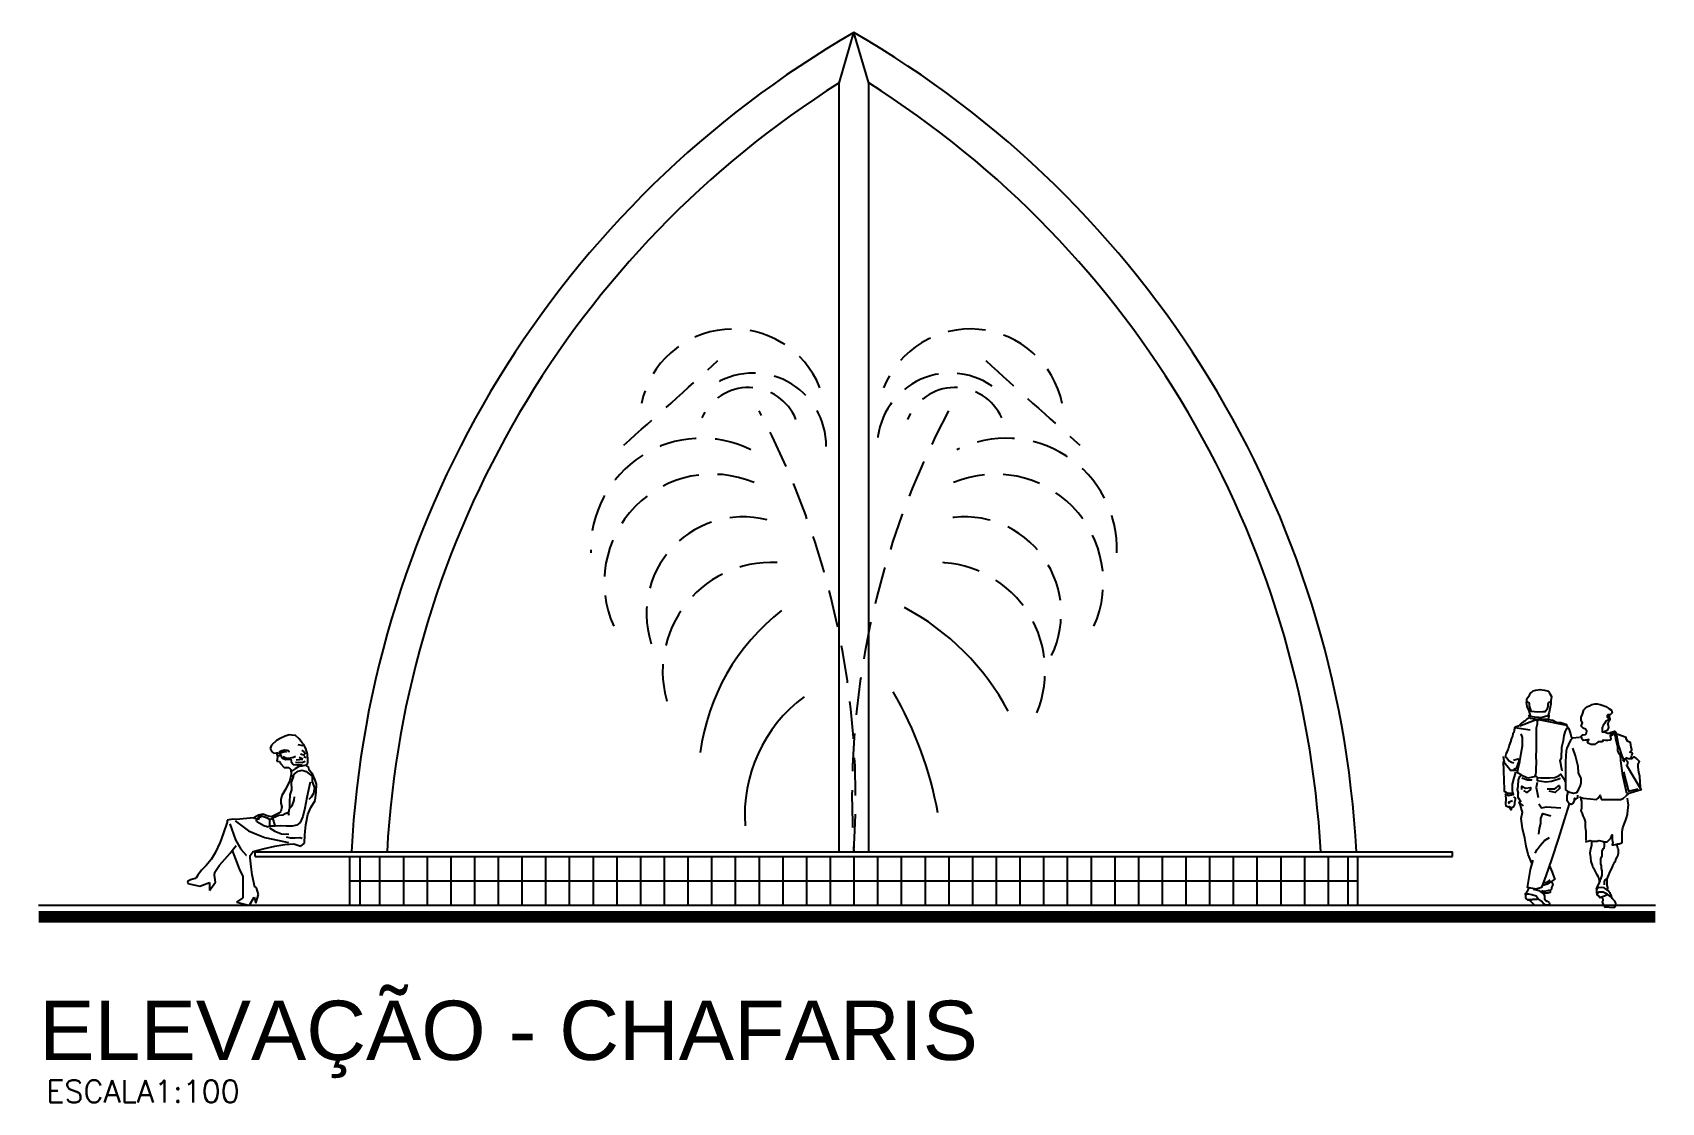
# Model space of a CAD drawing. Header units: millimetres. Extents: x 71 to 407, y 12 to 405.
# Drawn here: x 216.91 to 230.65, y 395.96 to 404.98 of the extents above; entities that cross this region are included whole.
import ezdxf

# ---------------------------------------------------------------- set-up
doc = ezdxf.new("R2010")
doc.units = ezdxf.units.MM
doc.header["$LTSCALE"] = 0.25
doc.linetypes.add('HIDDEN', pattern=[9.525, 6.35, -3.175])
for name, color, linetype in [('COTA', 240, 'Continuous'), ('COTAS', 240, 'Continuous'), ('EXTERN', 7, 'Continuous'), ('L01', 250, 'Continuous')]:
    doc.layers.add(name, color=color, linetype=linetype)
doc.styles.add('ARIAL', font='arial.ttf')
doc.styles.get("Standard").update_dxf_attribs({"font": 'romans.shx'})

# ---------------------------------------------------------------- blocks, each defined once
blk = doc.blocks.new('Bifman02')
for p, q in [((-0.168, 0.683), (-0.2, 0.652)), ((-0.137, 0.7), (-0.168, 0.683)), ((-0.109, 0.713), (-0.137, 0.7)), ((-0.081, 0.722), (-0.109, 0.713)), ((-0.063, 0.72), (-0.081, 0.722)), ((-0.04, 0.716), (-0.063, 0.72)), ((-0.015, 0.695), (-0.04, 0.716)), ((0.003, 0.67), (-0.015, 0.695)), ((0.014, 0.658), (0.003, 0.67)), ((-0.2, 0.652), (-0.209, 0.629)), ((-0.209, 0.629), (-0.199, 0.606)), ((-0.199, 0.606), (-0.184, 0.597)), ((-0.184, 0.597), (-0.166, 0.601)), ((-0.166, 0.601), (-0.157, 0.601)), ((-0.166, 0.601), (-0.16, 0.574)), ((-0.16, 0.574), (-0.165, 0.544)), ((-0.157, 0.601), (-0.144, 0.595)), ((-0.154, 0.582), (-0.144, 0.582)), ((-0.148, 0.577), (-0.15, 0.579)), ((-0.148, 0.607), (-0.13, 0.616)), ((-0.144, 0.582), (-0.148, 0.577)), ((-0.144, 0.595), (-0.13, 0.567)), ((-0.14, 0.601), (-0.114, 0.609)), ((-0.13, 0.616), (-0.11, 0.62)), ((-0.13, 0.567), (-0.106, 0.556)), ((-0.122, 0.575), (-0.105, 0.566)), ((-0.114, 0.609), (-0.1, 0.606)), ((-0.11, 0.62), (-0.096, 0.618)), ((-0.106, 0.556), (-0.08, 0.557)), ((-0.105, 0.566), (-0.08, 0.565)), ((-0.096, 0.618), (-0.085, 0.612)), ((-0.085, 0.612), (-0.086, 0.603)), ((-0.08, 0.565), (-0.052, 0.571)), ((-0.08, 0.557), (-0.071, 0.557)), ((-0.071, 0.557), (-0.068, 0.541)), ((-0.052, 0.571), (-0.039, 0.577)), ((-0.035, 0.553), (0.01, 0.557)), ((0.013, 0.647), (-0.021, 0.655)), ((0.01, 0.557), (-0.015, 0.569)), ((0.023, 0.581), (-0.005, 0.591)), ((0.019, 0.607), (0.004, 0.616)), ((0.031, 0.63), (0.014, 0.658)), ((0.032, 0.566), (0.017, 0.572)), ((0.029, 0.59), (0.019, 0.607)), ((0.041, 0.59), (0.031, 0.63)), ((0.044, 0.555), (0.041, 0.59)), ((0.045, 0.533), (0.044, 0.555)), ((-0.165, 0.544), (-0.147, 0.541)), ((-0.147, 0.541), (-0.14, 0.529)), ((-0.14, 0.529), (-0.139, 0.527)), ((-0.139, 0.527), (-0.115, 0.5)), ((-0.115, 0.5), (-0.085, 0.501)), ((-0.085, 0.501), (-0.07, 0.487)), ((-0.068, 0.454), (-0.078, 0.414)), ((-0.07, 0.487), (-0.068, 0.454)), ((-0.042, 0.492), (-0.069, 0.474)), ((-0.068, 0.541), (-0.054, 0.522)), ((-0.065, 0.401), (-0.051, 0.442)), ((-0.062, 0.439), (-0.046, 0.459)), ((-0.054, 0.522), (-0.03, 0.519)), ((-0.046, 0.459), (-0.021, 0.476)), ((-0.017, 0.507), (-0.042, 0.492)), ((-0.038, 0.538), (-0.021, 0.535)), ((-0.03, 0.519), (-0.003, 0.519)), ((-0.021, 0.535), (0.01, 0.538)), ((-0.021, 0.476), (0.006, 0.484)), ((0.004, 0.51), (-0.017, 0.507)), ((-0.003, 0.519), (0.009, 0.522)), ((0.033, 0.516), (0.004, 0.51)), ((0.006, 0.484), (0.034, 0.473)), ((0.01, 0.538), (0.026, 0.544)), ((0.033, 0.516), (0.045, 0.533)), ((0.051, 0.502), (0.033, 0.516)), ((0.034, 0.473), (0.074, 0.443)), ((0.054, 0.483), (0.051, 0.502)), ((0.077, 0.454), (0.054, 0.483)), ((0.074, 0.443), (0.074, 0.405)), ((0.094, 0.416), (0.077, 0.454)), ((-0.105, 0.358), (-0.13, 0.313)), ((-0.078, 0.414), (-0.105, 0.358)), ((-0.074, 0.316), (-0.064, 0.35)), ((-0.064, 0.35), (-0.065, 0.401)), ((0.059, 0.403), (0.037, 0.299)), ((0.074, 0.405), (0.09, 0.363)), ((0.09, 0.363), (0.083, 0.326)), ((0.093, 0.278), (0.101, 0.335)), ((0.102, 0.389), (0.094, 0.416)), ((0.101, 0.335), (0.102, 0.389)), ((-0.131, 0.235), (-0.138, 0.204)), ((-0.13, 0.313), (-0.137, 0.283)), ((-0.137, 0.283), (-0.137, 0.261)), ((-0.137, 0.261), (-0.131, 0.235)), ((-0.084, 0.2), (-0.08, 0.225)), ((-0.08, 0.225), (-0.061, 0.243)), ((-0.078, 0.266), (-0.074, 0.316)), ((-0.078, 0.229), (-0.078, 0.266)), ((-0.061, 0.243), (-0.047, 0.28)), ((-0.047, 0.28), (-0.045, 0.304)), ((0.025, 0.226), (0.01, 0.17)), ((0.037, 0.299), (0.025, 0.226)), ((0.045, 0.183), (0.064, 0.23)), ((0.066, 0.3), (0.05, 0.286)), ((0.064, 0.23), (0.093, 0.278)), ((0.083, 0.326), (0.066, 0.3)), ((-0.499, 0.131), (-0.528, 0.054)), ((-0.463, 0.153), (-0.499, 0.146)), ((-0.499, 0.146), (-0.499, 0.131)), ((-0.482, 0.121), (-0.443, 0.012)), ((-0.439, 0.149), (-0.463, 0.153)), ((-0.446, 0.141), (-0.4, 0.108)), ((-0.319, 0.162), (-0.439, 0.149)), ((-0.288, 0.18), (-0.319, 0.162)), ((-0.319, 0.162), (-0.299, 0.154)), ((-0.303, 0.145), (-0.291, 0.161)), ((-0.299, 0.135), (-0.303, 0.145)), ((-0.253, 0.108), (-0.299, 0.135)), ((-0.296, 0.154), (-0.285, 0.152)), ((-0.291, 0.161), (-0.273, 0.176)), ((-0.289, 0.161), (-0.28, 0.16)), ((-0.26, 0.187), (-0.288, 0.18)), ((-0.28, 0.168), (-0.271, 0.166)), ((-0.273, 0.176), (-0.231, 0.162)), ((-0.231, 0.174), (-0.26, 0.187)), ((-0.2, 0.168), (-0.231, 0.174)), ((-0.231, 0.162), (-0.212, 0.151)), ((-0.212, 0.15), (-0.191, 0.161)), ((-0.211, 0.134), (-0.212, 0.15)), ((-0.211, 0.105), (-0.211, 0.134)), ((-0.151, 0.192), (-0.2, 0.168)), ((-0.193, 0.159), (-0.178, 0.109)), ((-0.191, 0.161), (-0.151, 0.18)), ((-0.138, 0.204), (-0.151, 0.192)), ((-0.151, 0.18), (-0.124, 0.182)), ((-0.124, 0.182), (-0.108, 0.19)), ((-0.108, 0.19), (-0.091, 0.197)), ((-0.091, 0.197), (-0.085, 0.18)), ((-0.085, 0.18), (-0.084, 0.2)), ((-0.031, 0.112), (-0.062, 0.106)), ((-0.007, 0.129), (-0.031, 0.112)), ((0.01, 0.17), (-0.007, 0.129)), ((0.023, 0.046), (0.03, 0.113)), ((0.03, 0.113), (0.045, 0.183)), ((-0.528, 0.054), (-0.547, -0.004)), ((-0.443, 0.012), (-0.408, -0.051)), ((-0.4, 0.108), (-0.356, 0.074)), ((-0.356, 0.074), (-0.302, 0.051)), ((-0.302, 0.051), (-0.245, 0.029)), ((-0.231, 0.101), (-0.253, 0.108)), ((-0.245, 0.029), (-0.15, 0.008)), ((-0.231, 0.101), (-0.212, 0.106)), ((-0.215, 0.094), (-0.179, 0.071)), ((-0.177, 0.105), (-0.211, 0.105)), ((-0.179, 0.071), (-0.133, 0.054)), ((-0.14, 0.108), (-0.177, 0.105)), ((-0.15, 0.008), (-0.087, -0.005)), ((-0.101, 0.105), (-0.14, 0.108)), ((-0.133, 0.054), (-0.083, 0.051)), ((-0.102, 0.034), (-0.076, 0.026)), ((-0.062, 0.106), (-0.101, 0.105)), ((-0.076, 0.026), (-0.041, 0.026)), ((-0.041, 0.026), (-0.01, 0.028)), ((-0.01, 0.028), (0.006, 0.023)), ((0.021, -0.01), (0.023, 0.046)), ((-0.582, -0.075), (-0.607, -0.119)), ((-0.547, -0.004), (-0.582, -0.075)), ((-0.551, -0.159), (-0.479, -0.077)), ((-0.479, -0.077), (-0.467, -0.059)), ((-0.467, -0.059), (-0.44, -0.025)), ((-0.467, -0.059), (-0.444, -0.118)), ((-0.408, -0.051), (-0.371, -0.09)), ((-0.371, -0.09), (-0.369, -0.09)), ((-0.345, -0.108), (-0.344, -0.094)), ((-0.339, -0.169), (-0.345, -0.108)), ((-0.344, -0.094), (-0.324, -0.065)), ((-0.324, -0.065), (-0.256, -0.047)), ((-0.256, -0.047), (-0.178, -0.03)), ((-0.178, -0.03), (-0.11, -0.019)), ((-0.11, -0.019), (-0.051, -0.014)), ((-0.051, -0.014), (-0.024, -0.024)), ((-0.024, -0.024), (-0.003, -0.031)), ((-0.003, -0.031), (0.021, -0.01)), ((-0.674, -0.192), (-0.697, -0.226)), ((-0.641, -0.16), (-0.674, -0.192)), ((-0.607, -0.119), (-0.641, -0.16)), ((-0.585, -0.225), (-0.583, -0.205)), ((-0.583, -0.205), (-0.551, -0.159)), ((-0.444, -0.118), (-0.418, -0.184)), ((-0.418, -0.184), (-0.395, -0.234)), ((-0.332, -0.223), (-0.339, -0.169)), ((-0.747, -0.258), (-0.767, -0.269)), ((-0.767, -0.269), (-0.766, -0.282)), ((-0.766, -0.282), (-0.685, -0.301)), ((-0.715, -0.249), (-0.747, -0.258)), ((-0.709, -0.244), (-0.715, -0.249)), ((-0.697, -0.226), (-0.709, -0.244)), ((-0.685, -0.301), (-0.619, -0.275)), ((-0.62, -0.329), (-0.579, -0.274)), ((-0.619, -0.275), (-0.62, -0.328)), ((-0.62, -0.328), (-0.62, -0.329)), ((-0.579, -0.274), (-0.585, -0.225)), ((-0.395, -0.234), (-0.394, -0.379)), ((-0.313, -0.306), (-0.332, -0.223)), ((-0.302, -0.312), (-0.313, -0.306)), ((-0.288, -0.357), (-0.302, -0.312)), ((-0.394, -0.379), (-0.436, -0.409)), ((-0.436, -0.409), (-0.357, -0.428)), ((-0.357, -0.428), (-0.347, -0.424)), ((-0.347, -0.424), (-0.317, -0.374)), ((-0.317, -0.374), (-0.307, -0.414)), ((-0.307, -0.414), (-0.288, -0.357))]:
    blk.add_line(p, q)
blk = doc.blocks.new('Casal de Costas')
at = {"layer": 'L01'}
for p, q in [((-0.031, 1.576), (0.03, 1.567)), ((0.03, 1.567), (0.122, 1.567))]:
    blk.add_line(p, q, dxfattribs=at)
for points in [[(0.082, 1.63), (0.032, 1.627), (-0.021, 1.632), (-0.026, 1.648), (-0.037, 1.68), (-0.037, 1.696), (-0.043, 1.707), (-0.053, 1.712), (-0.059, 1.723), (-0.059, 1.739), (-0.037, 1.771), (-0.027, 1.787), (-0.016, 1.797), (-0.005, 1.808), (0.016, 1.813), (0.053, 1.819), (0.091, 1.813), (0.123, 1.803), (0.133, 1.787), (0.149, 1.76), (0.144, 1.723), (0.144, 1.696), (0.129, 1.627), (0.122, 1.603)], [(-0.058, 1.719), (-0.064, 1.708), (-0.06, 1.676), (-0.041, 1.638), (-0.032, 1.6)], [(0.141, 1.706), (0.136, 1.712), (0.125, 1.71), (0.118, 1.696), (0.117, 1.674), (0.111, 1.649), (0.097, 1.63), (0.079, 1.63)], [(0.384, 0.912), (0.416, 0.901), (0.474, 0.896), (0.528, 0.891), (0.544, 0.901), (0.56, 0.928), (0.565, 0.901), (0.57, 0.891), (0.624, 0.891), (0.666, 0.891), (0.698, 0.891), (0.735, 0.891), (0.757, 0.901), (0.783, 0.923), (0.799, 0.939), (0.783, 0.949), (0.778, 0.965), (0.751, 1.093), (0.735, 1.216), (0.735, 1.232), (0.73, 1.259), (0.719, 1.275), (0.714, 1.291), (0.709, 1.301), (0.709, 1.317), (0.709, 1.333), (0.704, 1.355), (0.698, 1.376), (0.693, 1.403), (0.688, 1.424), (0.682, 1.445), (0.682, 1.451), (0.645, 1.456), (0.65, 1.44), (0.666, 1.435), (0.656, 1.429), (0.645, 1.429), (0.65, 1.403), (0.645, 1.392), (0.624, 1.387), (0.608, 1.387), (0.586, 1.392), (0.576, 1.376), (0.56, 1.376), (0.544, 1.376), (0.528, 1.365), (0.512, 1.355), (0.501, 1.355), (0.485, 1.355), (0.469, 1.36), (0.458, 1.365), (0.453, 1.381), (0.458, 1.387), (0.464, 1.397), (0.448, 1.392), (0.432, 1.392), (0.416, 1.387), (0.41, 1.397), (0.405, 1.403), (0.405, 1.413), (0.394, 1.419), (0.41, 1.435), (0.416, 1.435), (0.437, 1.44), (0.442, 1.445), (0.448, 1.467), (0.437, 1.483), (0.416, 1.493), (0.4, 1.509), (0.41, 1.536), (0.4, 1.557), (0.4, 1.584), (0.41, 1.611), (0.421, 1.648), (0.432, 1.659), (0.453, 1.675), (0.469, 1.68), (0.49, 1.691), (0.517, 1.696), (0.533, 1.696), (0.56, 1.691), (0.576, 1.685), (0.608, 1.675), (0.634, 1.659), (0.656, 1.643), (0.661, 1.621), (0.65, 1.611), (0.645, 1.605), (0.645, 1.605), (0.624, 1.605), (0.618, 1.6), (0.618, 1.584), (0.629, 1.573), (0.634, 1.563), (0.608, 1.552), (0.597, 1.531), (0.586, 1.515), (0.576, 1.499), (0.576, 1.461), (0.592, 1.461), (0.624, 1.451), (0.645, 1.451), (0.672, 1.451)], [(0.29, 1.496), (0.277, 1.515), (0.277, 1.52), (0.229, 1.536), (0.192, 1.541), (0.16, 1.557), (0.123, 1.563), (0.13, 1.598), (0.08, 1.584), (0.053, 1.579), (0.042, 1.582), (0.005, 1.584), (-0.024, 1.59), (-0.042, 1.598), (-0.037, 1.579), (-0.059, 1.568), (-0.075, 1.552), (-0.085, 1.547), (-0.101, 1.536), (-0.117, 1.52), (-0.133, 1.509), (-0.149, 1.504), (-0.16, 1.499), (-0.031, 1.477)], [(0.277, 1.515), (0.069, 1.557), (0.027, 1.563), (0.005, 1.557), (-0.117, 1.509)], [(0.033, 1.566), (0.028, 1.547), (0.027, 1.527), (0.021, 1.493), (0.021, 1.44), (0.021, 1.376), (0.021, 1.312), (0.016, 1.253), (0.021, 1.205), (0.016, 1.147), (0.016, 1.115), (0.011, 1.093), (0.005, 1.088)], [(0.592, 1.467), (0.602, 1.467), (0.613, 1.472), (0.624, 1.477), (0.629, 1.488), (0.634, 1.499), (0.629, 1.515), (0.624, 1.531), (0.629, 1.541), (0.634, 1.552), (0.645, 1.568), (0.634, 1.605)], [(-0.153, 1.483), (-0.162, 1.496), (-0.169, 1.456), (-0.176, 1.445), (-0.181, 1.424), (-0.187, 1.408), (-0.197, 1.376), (-0.208, 1.349), (-0.213, 1.323), (-0.219, 1.312), (-0.229, 1.291), (-0.235, 1.275), (-0.24, 1.259), (-0.24, 1.248), (-0.224, 1.237), (-0.208, 1.216), (-0.187, 1.205), (-0.17, 1.201)], [(-0.107, 1.099), (-0.139, 1.115), (-0.133, 1.152), (-0.117, 1.211), (-0.107, 1.28), (-0.096, 1.344), (-0.096, 1.413), (-0.107, 1.445)], [(0.239, 1.131), (0.24, 1.133), (0.222, 1.218), (0.233, 1.239), (0.235, 1.333), (0.25, 1.387), (0.256, 1.429), (0.266, 1.467), (0.277, 1.488), (0.293, 1.493), (0.298, 1.477), (0.309, 1.445), (0.314, 1.419), (0.32, 1.408)], [(0.384, 1.413), (0.325, 1.408), (0.309, 1.392), (0.293, 1.355), (0.277, 1.323), (0.272, 1.301), (0.266, 1.211), (0.266, 1.125), (0.266, 1.045), (0.266, 0.971), (0.293, 0.955), (0.336, 0.944), (0.362, 0.949), (0.378, 0.971), (0.394, 1.008), (0.4, 1.035), (0.4, 1.056), (0.4, 1.067), (0.378, 1.115), (0.373, 1.168), (0.352, 1.259), (0.33, 1.323)], [(0.661, 1.461), (0.682, 1.467), (0.688, 1.461), (0.698, 1.451), (0.698, 1.435), (0.704, 1.403), (0.709, 1.371), (0.714, 1.344), (0.725, 1.312), (0.735, 1.285), (0.741, 1.259), (0.757, 1.227), (0.762, 1.221), (0.751, 1.221), (0.762, 1.211), (0.757, 1.232), (0.773, 1.232), (0.789, 1.211), (0.789, 1.189), (0.783, 1.179), (0.906, 0.971), (0.794, 0.939)], [(0.821, 1.243), (0.826, 1.264), (0.831, 1.275), (0.826, 1.285), (0.81, 1.291), (0.826, 1.307), (0.826, 1.312), (0.821, 1.333), (0.815, 1.371), (0.794, 1.381), (0.778, 1.403), (0.778, 1.413), (0.709, 1.44)], [(-0.171, 1.221), (-0.133, 1.232), (-0.123, 1.221), (-0.149, 1.152), (-0.165, 1.147), (-0.149, 1.136), (-0.187, 1.136), (-0.197, 1.136), (-0.213, 1.157), (-0.245, 1.195), (-0.25, 1.216), (-0.256, 1.253)], [(0.901, 0.992), (0.895, 1.083), (0.885, 1.12), (0.879, 1.163), (0.879, 1.189), (0.89, 1.211), (0.885, 1.216), (0.869, 1.232), (0.853, 1.248), (0.842, 1.248), (0.826, 1.232), (0.821, 1.232), (0.799, 1.232), (0.773, 1.243)], [(-0.258, 1.212), (-0.25, 0.976), (-0.25, 0.96), (-0.24, 0.955), (-0.224, 0.944), (-0.181, 0.944)], [(-0.245, 0.939), (-0.213, 0.923), (-0.171, 0.933), (-0.176, 0.949), (-0.181, 0.96), (-0.181, 1.019), (-0.165, 1.072), (-0.155, 1.109), (-0.155, 1.12)], [(-0.107, 0.869), (-0.133, 0.907), (-0.133, 0.928), (-0.133, 0.944), (-0.128, 0.943), (-0.139, 0.975), (-0.133, 1.002), (-0.128, 1.056), (-0.117, 1.083), (-0.107, 1.099), (-0.059, 1.077), (-0.048, 1.072), (0.005, 1.083), (0.021, 1.088), (0.032, 1.077), (0.059, 1.072), (0.091, 1.072), (0.133, 1.072), (0.176, 1.077), (0.203, 1.088), (0.213, 1.093), (0.229, 1.104), (0.24, 1.088), (0.256, 1.061), (0.266, 1.035)], [(0.757, 1.125), (0.799, 0.96), (0.88, 0.981)], [(-0.101, 1.072), (-0.053, 1.056), (-0.021, 1.056), (-0.021, 1.061)], [(-0.101, 0.976), (-0.101, 1.003), (-0.069, 0.987), (-0.027, 0.992), (-0.027, 0.976), (-0.059, 0.949), (-0.085, 0.965)], [(0.027, 1.035), (0.021, 0.992), (0.037, 0.907)], [(0.027, 1.077), (0.027, 1.051), (0.101, 1.04), (0.149, 1.045), (0.219, 1.067), (0.219, 1.072)], [(0.112, 0.981), (0.176, 0.981), (0.213, 1.008), (0.219, 0.987), (0.181, 0.949), (0.128, 0.96)], [(-0.245, 0.923), (-0.24, 0.917), (-0.235, 0.907), (-0.235, 0.891), (-0.235, 0.88), (-0.24, 0.864), (-0.24, 0.853), (-0.235, 0.837), (-0.213, 0.827), (-0.203, 0.816), (-0.197, 0.805), (-0.187, 0.805), (-0.187, 0.811), (-0.192, 0.821), (-0.213, 0.832)], [(-0.181, 0.88), (-0.213, 0.864), (-0.208, 0.853)], [(-0.186, 0.826), (-0.181, 0.826), (-0.17, 0.832), (-0.165, 0.838), (-0.16, 0.848), (-0.16, 0.869), (-0.155, 0.89), (-0.155, 0.902), (-0.17, 0.912)], [(-0.016, 0.352), (-0.048, 0.427), (-0.064, 0.496), (-0.075, 0.565), (-0.096, 0.645), (-0.107, 0.731), (-0.096, 0.784), (-0.107, 0.816), (-0.112, 0.843), (-0.123, 0.869), (-0.091, 0.837)], [(0.298, 0.853), (0.256, 0.72), (0.208, 0.565), (0.149, 0.384), (0.101, 0.245), (0.064, 0.149), (0.021, 0.133), (-0.053, 0.149), (-0.027, 0.299), (-0.005, 0.379)], [(0.043, 0.853), (0.064, 0.821), (0.107, 0.827), (0.229, 0.821)], [(0.368, 0.928), (0.368, 0.923), (0.368, 0.901), (0.364, 0.902), (0.352, 0.891), (0.346, 0.901), (0.341, 0.896), (0.341, 0.88), (0.325, 0.853), (0.314, 0.848), (0.298, 0.853), (0.282, 0.88), (0.282, 0.923), (0.288, 0.939), (0.288, 0.955)], [(0.442, 0.544), (0.442, 0.56), (0.442, 0.587), (0.442, 0.619), (0.437, 0.656), (0.437, 0.704), (0.426, 0.731), (0.416, 0.752), (0.41, 0.773), (0.4, 0.795), (0.405, 0.821), (0.405, 0.843), (0.405, 0.875), (0.4, 0.891), (0.4, 0.907)], [(0.437, 0.533), (0.474, 0.544), (0.496, 0.539), (0.533, 0.539), (0.549, 0.544), (0.576, 0.539), (0.592, 0.533), (0.618, 0.533), (0.629, 0.544), (0.65, 0.565), (0.661, 0.592), (0.661, 0.571), (0.661, 0.549), (0.666, 0.528), (0.661, 0.507), (0.672, 0.507), (0.688, 0.512), (0.709, 0.517), (0.719, 0.517), (0.735, 0.523), (0.746, 0.528), (0.746, 0.549), (0.746, 0.576), (0.746, 0.597), (0.746, 0.619), (0.751, 0.651), (0.762, 0.683), (0.773, 0.709), (0.783, 0.736), (0.789, 0.763), (0.794, 0.8), (0.799, 0.843), (0.794, 0.88), (0.789, 0.901)], [(0.043, 0.597), (0.048, 0.645), (0.059, 0.688), (0.059, 0.725), (0.059, 0.731), (0.075, 0.773), (0.144, 0.752)], [(0.011, 0.437), (0.027, 0.469), (0.053, 0.501), (0.091, 0.544), (0.133, 0.571)], [(0.554, 0.197), (0.554, 0.208), (0.549, 0.229), (0.544, 0.24), (0.533, 0.256), (0.522, 0.277), (0.512, 0.299), (0.501, 0.315), (0.496, 0.336), (0.485, 0.368), (0.48, 0.4), (0.474, 0.437), (0.48, 0.475), (0.49, 0.501), (0.49, 0.501), (0.49, 0.512), (0.49, 0.523), (0.49, 0.528), (0.49, 0.533)], [(0.528, 0.133), (0.533, 0.149), (0.538, 0.155), (0.549, 0.176), (0.56, 0.203), (0.56, 0.213), (0.565, 0.219), (0.57, 0.235), (0.576, 0.251), (0.576, 0.261), (0.576, 0.277), (0.576, 0.288), (0.57, 0.309), (0.57, 0.331), (0.565, 0.347), (0.565, 0.368), (0.565, 0.389), (0.576, 0.416), (0.576, 0.432), (0.576, 0.453), (0.586, 0.475), (0.592, 0.48), (0.597, 0.496), (0.597, 0.507), (0.597, 0.517), (0.592, 0.528)], [(0.618, 0.128), (0.624, 0.139), (0.624, 0.149), (0.618, 0.165), (0.618, 0.187), (0.618, 0.219), (0.624, 0.235), (0.634, 0.256), (0.645, 0.283), (0.661, 0.315), (0.666, 0.331), (0.682, 0.363), (0.688, 0.368), (0.693, 0.384), (0.704, 0.405), (0.709, 0.416), (0.714, 0.437), (0.714, 0.469), (0.709, 0.48), (0.704, 0.501), (0.704, 0.517)], [(0.128, 0.336), (0.155, 0.277), (0.171, 0.229), (0.176, 0.219), (0.144, 0.197), (0.112, 0.176), (0.08, 0.165)], [(-0.069, 0.085), (-0.069, 0.096), (-0.053, 0.117), (-0.043, 0.139)], [(0.144, 0.197), (0.155, 0.187), (0.16, 0.171), (0.149, 0.149), (0.149, 0.133), (0.139, 0.123), (0.139, 0.117), (0.139, 0.107), (0.117, 0.101), (0.091, 0.101), (0.075, 0.107)], [(0.085, 0.187), (0.117, 0.197), (0.139, 0.213)], [(0.661, 0.053), (0.656, 0.075), (0.645, 0.101), (0.624, 0.123), (0.602, 0.139), (0.592, 0.144), (0.57, 0.149), (0.544, 0.144), (0.528, 0.128), (0.528, 0.107), (0.533, 0.091), (0.538, 0.085)], [(0.597, 0.171), (0.597, 0.181), (0.597, 0.192), (0.597, 0.203), (0.602, 0.213), (0.618, 0.224), (0.624, 0.235)], [(-0.005, 0.133), (0.043, 0.123), (0.085, 0.091), (0.091, 0.075), (0.091, 0.053), (0.101, 0.037), (0.112, 0.032), (0.128, 0.021), (0.133, 0.011), (0.128, 0), (0.101, 0), (0.08, 0.016), (0.064, 0.032), (0.037, 0.053), (0.021, 0.075), (-0.016, 0.085), (-0.043, 0.091), (-0.059, 0.091), (-0.069, 0.08), (-0.069, 0.064), (-0.059, 0.048), (-0.053, 0.043), (-0.048, 0.043), (0.027, 0.048), (-0.053, 0.043), (-0.027, 0.037), (-0.027, 0.032), (-0.016, 0.021), (-0.005, 0.011), (0, 0), (0.037, 0), (0.075, 0), (0.117, 0)], [(0.064, 0.123), (0.085, 0.117), (0.117, 0.123), (0.133, 0.128)], [(0.56, 0.059), (0.549, 0.075), (0.533, 0.085), (0.533, 0.091), (0.538, 0.096), (0.544, 0.107), (0.549, 0.112), (0.56, 0.112), (0.57, 0.112), (0.586, 0.112), (0.597, 0.107), (0.608, 0.101), (0.618, 0.091), (0.618, 0.085), (0.608, 0.08), (0.597, 0.075), (0.56, 0.064), (0.56, 0.064), (0.57, 0.069), (0.576, 0.059), (0.581, 0.053), (0.581, 0.037), (0.576, 0.027), (0.581, 0.011), (0.592, -0.011), (0.597, -0.016), (0.677, -0.021), (0.682, -0.016), (0.693, 0), (0.693, 0.016), (0.682, 0.032), (0.666, 0.048), (0.65, 0.069), (0.618, 0.091)]]:
    blk.add_lwpolyline(points, dxfattribs=at)

msp = doc.modelspace()

# ---------------------------------------------------------------- linework, layer by layer
msp.add_line((216.964, 397.623), (230.602, 397.623))
at = {"const_width": 0.1}
msp.add_lwpolyline([(216.964, 397.523), (230.602, 397.523)], dxfattribs=at)
at = {"layer": 'COTA', "color": 94}
for p, q in [((223.716, 404.558), (223.841, 404.984)), ((223.966, 404.558), (223.841, 404.984)), ((223.716, 398.073), (223.716, 404.558)), ((223.966, 398.073), (223.966, 404.558))]:
    msp.add_line(p, q, dxfattribs=at)
at = {"layer": 'COTA', "color": 20}
for p, q in [((218.791, 398.073), (228.891, 398.073)), ((218.791, 398.033), (218.791, 398.073)), ((218.791, 398.033), (228.891, 398.033)), ((219.591, 397.623), (219.591, 398.033)), ((228.091, 397.623), (228.091, 398.033)), ((228.891, 398.033), (228.891, 398.073))]:
    msp.add_line(p, q, dxfattribs=at)
at = {"layer": 'COTA', "color": 254}
for p, q in [((219.675, 398.033), (219.675, 397.623)), ((219.841, 398.033), (219.841, 397.623)), ((220.041, 398.033), (220.041, 397.623)), ((220.041, 398.033), (220.041, 397.623)), ((220.241, 398.033), (220.241, 397.623)), ((220.241, 398.033), (220.241, 397.623)), ((220.441, 398.033), (220.441, 397.623)), ((220.641, 398.033), (220.641, 397.623)), ((220.641, 398.033), (220.641, 397.623)), ((220.841, 398.033), (220.841, 397.623)), ((220.841, 398.033), (220.841, 397.623)), ((221.041, 398.033), (221.041, 397.623)), ((221.241, 398.033), (221.241, 397.623)), ((221.241, 398.033), (221.241, 397.623)), ((221.441, 398.033), (221.441, 397.623)), ((221.441, 398.033), (221.441, 397.623)), ((221.641, 398.033), (221.641, 397.623)), ((221.841, 398.033), (221.841, 397.623)), ((221.841, 398.033), (221.841, 397.623)), ((222.041, 398.033), (222.041, 397.623)), ((222.041, 398.033), (222.041, 397.623)), ((222.241, 398.033), (222.241, 397.623)), ((222.441, 398.033), (222.441, 397.623)), ((222.441, 398.033), (222.441, 397.623)), ((222.641, 398.033), (222.641, 397.623)), ((222.641, 398.033), (222.641, 397.623)), ((222.841, 398.033), (222.841, 397.623)), ((223.041, 398.033), (223.041, 397.623)), ((223.041, 398.033), (223.041, 397.623)), ((223.241, 398.033), (223.241, 397.623)), ((223.241, 398.033), (223.241, 397.623)), ((223.441, 398.033), (223.441, 397.623)), ((223.641, 398.033), (223.641, 397.623)), ((223.841, 398.033), (223.841, 397.623)), ((223.841, 398.033), (223.841, 397.623)), ((224.041, 398.033), (224.041, 397.623)), ((224.241, 398.033), (224.241, 397.623)), ((224.441, 398.033), (224.441, 397.623)), ((224.441, 398.033), (224.441, 397.623)), ((224.641, 398.033), (224.641, 397.623)), ((224.641, 398.033), (224.641, 397.623)), ((224.841, 398.033), (224.841, 397.623)), ((225.041, 398.033), (225.041, 397.623)), ((225.041, 398.033), (225.041, 397.623)), ((225.241, 398.033), (225.241, 397.623)), ((225.241, 398.033), (225.241, 397.623)), ((225.441, 398.033), (225.441, 397.623)), ((225.641, 398.033), (225.641, 397.623)), ((225.641, 398.033), (225.641, 397.623)), ((225.841, 398.033), (225.841, 397.623)), ((225.841, 398.033), (225.841, 397.623)), ((226.041, 398.033), (226.041, 397.623)), ((226.241, 398.033), (226.241, 397.623)), ((226.241, 398.033), (226.241, 397.623)), ((226.441, 398.033), (226.441, 397.623)), ((226.441, 398.033), (226.441, 397.623)), ((226.641, 398.033), (226.641, 397.623)), ((226.841, 398.033), (226.841, 397.623)), ((226.841, 398.033), (226.841, 397.623)), ((227.041, 398.033), (227.041, 397.623)), ((227.041, 398.033), (227.041, 397.623)), ((227.241, 398.033), (227.241, 397.623)), ((227.441, 398.033), (227.441, 397.623)), ((227.441, 398.033), (227.441, 397.623)), ((227.641, 398.033), (227.641, 397.623)), ((227.641, 398.033), (227.641, 397.623)), ((227.841, 398.033), (227.841, 397.623)), ((228.007, 398.033), (228.007, 397.623)), ((219.591, 397.828), (228.091, 397.828))]:
    msp.add_line(p, q, dxfattribs=at)
at = {"layer": 'COTA', "color": 94}
for centre, radius, start, end in [((228.091, 397.623), 8.5, 120, 176.9653), ((219.591, 397.623), 8.5, 3.0347, 60), ((228.091, 397.623), 8.2, 122.2447, 176.8541), ((219.591, 397.623), 8.2, 3.1459, 57.7553)]:
    msp.add_arc(centre, radius, start, end, dxfattribs=at)
at = {"layer": 'COTA', "color": 131, "linetype": 'HIDDEN', "ltscale": 0.2}
for centre, radius, start, end in [((222.822, 401.693), 0.79, 21.9111, 168.2882), ((224.825, 401.693), 0.79, 11.7118, 158.0889), ((184.792, 443.632), 56.141, 311.3751, 312.4634), ((262.855, 443.632), 56.141, 227.5366, 228.6249), ((222.953, 401.558), 0.431, 22.0138, 156.0451), ((222.992, 401.495), 0.616, 359.5581, 124.8174), ((224.655, 401.495), 0.616, 55.1826, 180.4419), ((224.694, 401.558), 0.431, 23.9549, 157.9862), ((216.921, 398.532), 6.935, 356.1987, 28.0497), ((230.76, 398.532), 6.935, 151.9503, 183.8013), ((222.556, 400.627), 0.934, 63.4856, 181.9484), ((225.126, 400.627), 0.934, 358.0516, 116.5144), ((222.647, 400.347), 0.911, 67.2244, 204.0527), ((225.034, 400.347), 0.911, 335.9473, 112.7756), ((222.905, 400.084), 0.814, 75.4017, 205.905), ((224.776, 400.084), 0.814, 334.095, 104.5983), ((223.146, 399.596), 0.918, 87.0552, 202.423), ((224.536, 399.596), 0.918, 337.577, 92.9448)]:
    msp.add_arc(centre, radius, start, end, dxfattribs=at)
at = {"layer": 'COTA', "color": 131}
for centre, radius, start, end in [((224.334, 398.68), 1.803, 127.6873, 172.6596), ((223.253, 398.244), 2.145, 28.2671, 61.7617), ((224.166, 398.382), 1.246, 126.7399, 184.1374), ((221.417, 397.825), 3.185, 10.392, 30.0764)]:
    msp.add_arc(centre, radius, start, end, dxfattribs=at)

# ---------------------------------------------------------------- block references
at = {"layer": 'EXTERN', "color": 250}
msp.add_blockref('Casal de Costas', (229.576, 397.623), dxfattribs=at)
at = {"layer": 'EXTERN', "color": 250, "xscale": 1.25, "yscale": 1.25, "zscale": 1.25}
msp.add_blockref('Bifman02', (219.18, 398.157), dxfattribs=at)

# ---------------------------------------------------------------- texts
at = {"layer": 'COTAS', "style": 'ARIAL'}
msp.add_text('ELEVAÇÃO - CHAFARIS', height=0.5, dxfattribs=at).set_placement((216.97, 396.316))
at = {"layer": 'COTAS', "color": 7, "insert": (217.03, 396.145), "char_height": 0.1875, "attachment_point": 1}
msp.add_mtext('ESCALA1:100', dxfattribs=at)

doc.saveas('drawing.dxf')
